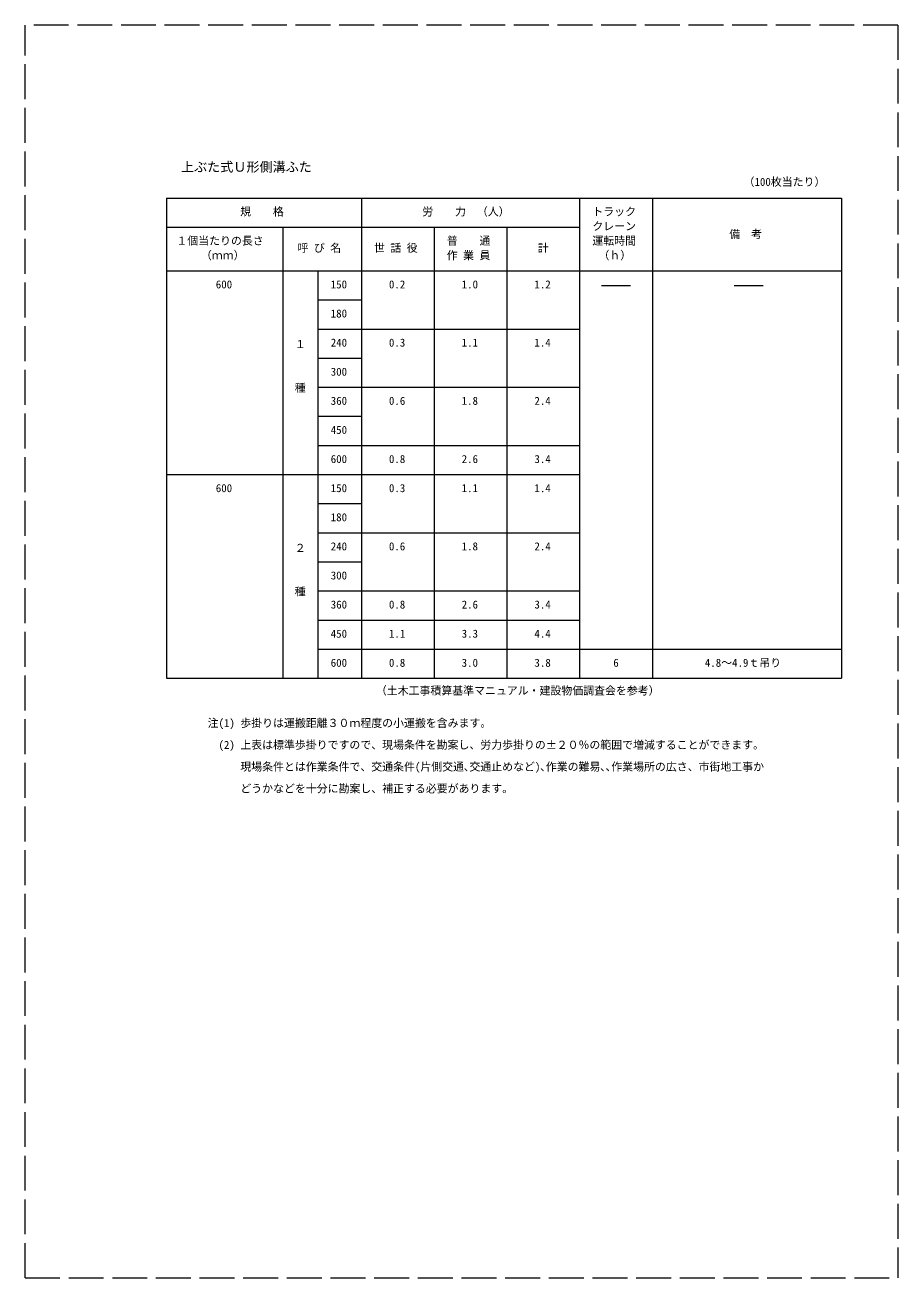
# Model space of a CAD drawing. Units: millimetres, scale not verified. Extents: x 2457 to 21956, y 3121 to 8731.
# Drawn here: x 11091 to 14091, y 3131 to 7436 of the extents above; entities that cross this region are included whole.
import ezdxf
from ezdxf.enums import TextEntityAlignment as Align

# ---------------------------------------------------------------- set-up
doc = ezdxf.new("R2010")
doc.units = ezdxf.units.MM
doc.header["$LTSCALE"] = 20
doc.linetypes.add('DASHED', pattern=[7.5, 6, -1.5])
doc.layers.add('(0-0)', color=7, linetype='Continuous', lineweight=13)
doc.layers.add('0_2', color=7, linetype='Continuous', lineweight=13)
doc.styles.add('@ＭＳ ゴシック', font='')
doc.styles.add('ＭＳ ゴシック', font='')
doc.styles.get('@ＭＳ ゴシック').set_extended_font_data('@MS Gothic')
doc.styles.get('ＭＳ ゴシック').set_extended_font_data('MS Gothic')

msp = doc.modelspace()

# ---------------------------------------------------------------- linework, layer by layer
at = {"layer": '(0-0)', "color": 3, "linetype": 'DASHED'}
for p, q in [((14091.04, 7435.85), (11091.3, 7435.85)), ((11091.3, 3131.18), (11091.3, 7435.85)), ((14091.04, 7435.85), (14091.04, 3131.18)), ((11091.3, 3131.18), (14091.04, 3131.18))]:
    msp.add_line(p, q, dxfattribs=at)
at = {"layer": '(0-0)', "color": 4, "linetype": 'DASHED'}
for p, q in [((11577.18, 6741.54), (12847.18, 6741.54)), ((11577.18, 6591.54), (12363.08, 6591.54)), ((11577.18, 5891.55), (12363.08, 5891.55))]:
    msp.add_line(p, q, dxfattribs=at)
at = {"layer": '(0-0)'}
for p, q in [((13072.19, 6541.54), (13172.18, 6541.54)), ((13527.96, 6541.54), (13627.96, 6541.54))]:
    msp.add_line(p, q, dxfattribs=at)
at = {"layer": '0_2'}
for p, q in [((11577.18, 6841.54), (13897.18, 6841.54)), ((11577.18, 6841.54), (11577.18, 5191.55)), ((12247.18, 6841.54), (12247.18, 5191.55)), ((12997.18, 6841.54), (12997.18, 5191.55)), ((13247.18, 6841.54), (13247.18, 5191.55)), ((13897.18, 6841.54), (13897.18, 5191.55)), ((11577.18, 6741.54), (12997.18, 6741.54)), ((11977.18, 6741.54), (11977.18, 5191.55)), ((12497.18, 6741.54), (12497.18, 5191.55)), ((12747.18, 6741.54), (12747.18, 5191.55)), ((11577.18, 6591.54), (13897.18, 6591.54)), ((12097.18, 6591.54), (12097.18, 5842.4)), ((12097.18, 6491.54), (12247.18, 6491.54)), ((12097.18, 6391.54), (12997.18, 6391.54)), ((12097.18, 6291.55), (12247.18, 6291.55)), ((12097.18, 6191.55), (12997.18, 6191.55)), ((12097.18, 6091.54), (12247.18, 6091.54)), ((12097.18, 5991.55), (12997.18, 5991.55)), ((11577.18, 5891.55), (12997.18, 5891.55)), ((12097.18, 5891.55), (12097.18, 5191.55)), ((12097.18, 5791.55), (12247.18, 5791.55)), ((12097.18, 5691.55), (12997.18, 5691.55)), ((12097.18, 5591.55), (12247.18, 5591.55)), ((12097.18, 5491.55), (12997.18, 5491.55)), ((12097.18, 5391.55), (12997.18, 5391.55)), ((12097.18, 5291.55), (13897.18, 5291.55)), ((11577.18, 5191.55), (13897.18, 5191.55))]:
    msp.add_line(p, q, dxfattribs=at)

# ---------------------------------------------------------------- texts
at = {"layer": '(0-0)', "style": 'ＭＳ ゴシック'}
for s, height, p in [('上ぶた式Ｕ形側溝ふた', 32.99, (11627.01, 6922.13)), ('（100枚当たり）', 27.49, (13560.49, 6875.07)), ('規\u3000\u3000格', 27.49, (11830.43, 6772.79)), ('労\u3000\u3000力\u3000（人）', 27.49, (12456.44, 6772.79)), ('トラック', 27.49, (13040.9, 6772.79)), ('クレーン', 27.49, (13040.9, 6722.79)), ('備\u3000考', 27.49, (13511.43, 6695.15)), ('１個当たりの長さ', 27.49, (11611.43, 6672.79)), ('呼 び 名', 27.49, (12027.9, 6648.13)), ('世 話 役', 27.49, (12290.43, 6648.13)), ('普\u3000\u3000通', 27.49, (12540.44, 6672.79)), ('計', 27.49, (12853.43, 6648.13)), ('運転時間', 27.49, (13040.9, 6672.79)), ('（ｍｍ）', 27.49, (11695.43, 6622.79)), ('作 業 員', 27.49, (12540.44, 6622.79)), ('（ｈ）', 27.49, (13061.9, 6622.79)), ('600', 27.49, (11746.81, 6522.79)), ('150', 27.49, (12141.81, 6522.79)), ('0.2', 27.49, (12341.81, 6522.79)), ('1.0', 27.49, (12591.81, 6522.79)), ('1.2', 27.49, (12841.81, 6522.79)), ('180', 27.49, (12141.81, 6422.8)), ('240', 27.49, (12141.81, 6322.79)), ('0.3', 27.49, (12341.81, 6322.79)), ('1.1', 27.49, (12591.81, 6322.79)), ('1.4', 27.49, (12841.81, 6322.79)), ('300', 27.49, (12141.81, 6222.79)), ('360', 27.49, (12141.81, 6122.8)), ('0.6', 27.49, (12341.81, 6122.8)), ('1.8', 27.49, (12591.81, 6122.8)), ('2.4', 27.49, (12841.81, 6122.8)), ('450', 27.49, (12141.81, 6022.8)), ('600', 27.49, (12141.81, 5922.8)), ('0.8', 27.49, (12341.81, 5922.8)), ('2.6', 27.49, (12591.81, 5922.8)), ('3.4', 27.49, (12841.81, 5922.8)), ('600', 27.49, (11746.81, 5822.8)), ('150', 27.49, (12141.81, 5822.8)), ('0.3', 27.49, (12341.81, 5822.8)), ('1.1', 27.49, (12591.81, 5822.8)), ('1.4', 27.49, (12841.81, 5822.8)), ('180', 27.49, (12141.81, 5722.8)), ('240', 27.49, (12141.81, 5622.8)), ('0.6', 27.49, (12341.81, 5622.8)), ('1.8', 27.49, (12591.81, 5622.8)), ('2.4', 27.49, (12841.81, 5622.8)), ('300', 27.49, (12141.81, 5522.8)), ('360', 27.49, (12141.81, 5422.8)), ('0.8', 27.49, (12341.81, 5422.8)), ('2.6', 27.49, (12591.81, 5422.8)), ('3.4', 27.49, (12841.81, 5422.8)), ('450', 27.49, (12141.81, 5322.8)), ('1.1', 27.49, (12341.81, 5322.8)), ('3.3', 27.49, (12591.81, 5322.8)), ('4.4', 27.49, (12841.81, 5322.8)), ('600', 27.49, (12141.81, 5222.8)), ('0.8', 27.49, (12341.81, 5222.8)), ('3.0', 27.49, (12591.81, 5222.8)), ('3.8', 27.49, (12841.81, 5222.8)), ('6', 27.49, (13112.81, 5222.8)), ('4.8～4.9ｔ吊り', 27.49, (13427.43, 5222.8)), ('（土木工事積算基準マニュアル・建設物価調査会を参考）', 27.49, (12296.84, 5127.14)), ('注(1) 歩掛りは運搬距離３０ｍ程度の小運搬を含みます。', 27.49, (11718.74, 5015.7)), ('  (2) 上表は標準歩掛りですので、現場条件を勘案し、労力歩掛りの±２０％の範囲で増減することができます。', 27.49, (11718.74, 4940.7)), ('\u3000\u3000  現場条件とは作業条件で、交通条件(片側交通､交通止めなど)､作業の難易､､作業場所の広さ、市街地工事か', 27.49, (11718.74, 4865.7)), ('\u3000\u3000  どうかなどを十分に勘案し、補正する必要があります。', 27.49, (11718.74, 4790.7))]:
    msp.add_text(s, height=height, dxfattribs=at).set_placement(p, align=Align.BOTTOM_LEFT)
at = {"layer": '(0-0)', "style": '@ＭＳ ゴシック'}
for s, p in [('１\u3000\u3000\u3000種', (12014.03, 6265.11)), ('２\u3000\u3000\u3000種', (12014.03, 5565.11))]:
    msp.add_text(s, height=27.49, rotation=270, dxfattribs=at).set_placement(p, align=Align.BOTTOM_CENTER)

doc.saveas('drawing.dxf')
